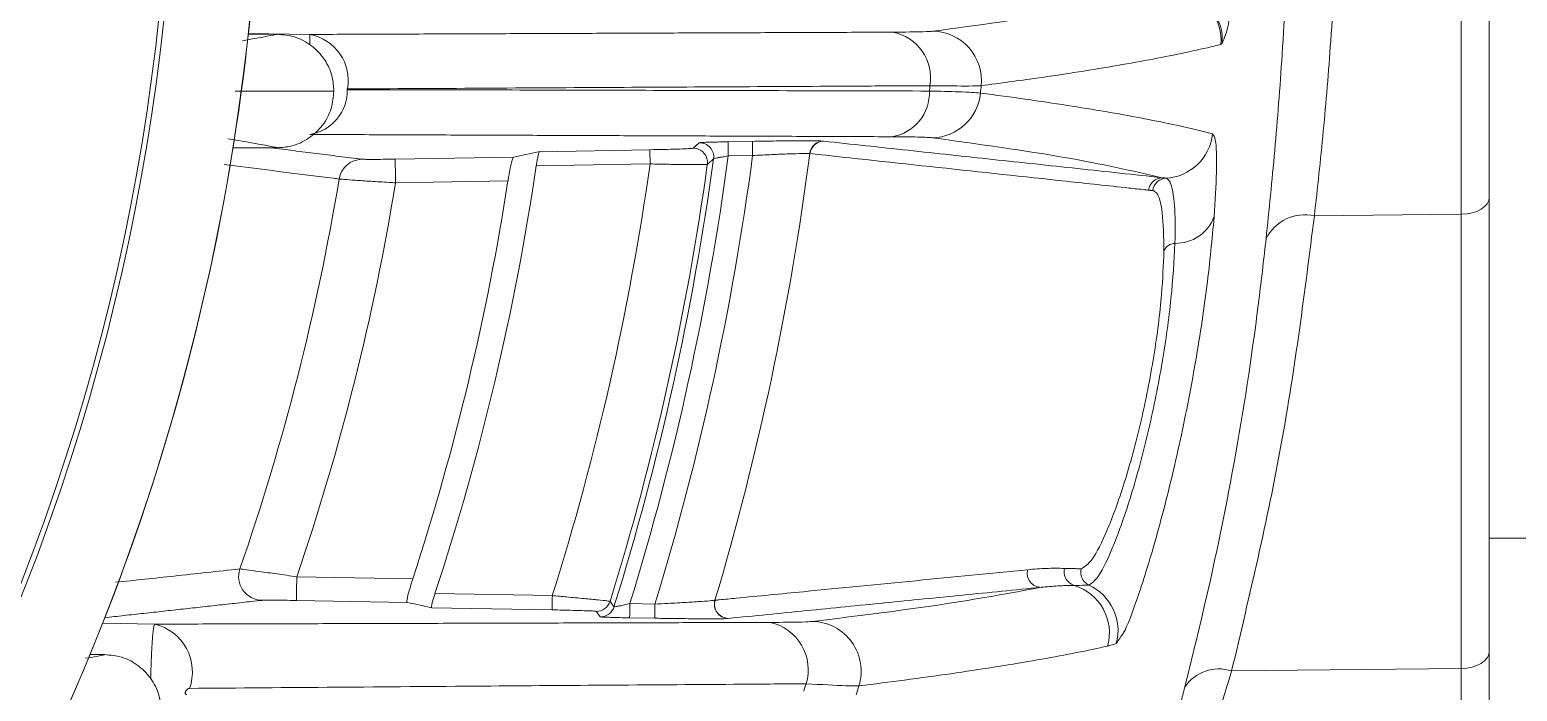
# Model space of a CAD drawing. Extents: x 2 to 136, y 1 to 99.
# Drawn here: x 131.004 to 132.576, y 44.336 to 45.035 of the extents above; entities that cross this region are included whole.
import ezdxf

# ---------------------------------------------------------------- set-up
doc = ezdxf.new("R2010")
doc.units = 0
doc.header["$MEASUREMENT"] = 0
doc.linetypes.add('SLD-Solid', pattern=[0])
doc.layers.add('OBJECT', color=7, linetype='CONTINUOUS')

msp = doc.modelspace()

# ---------------------------------------------------------------- linework, layer by layer
at = {"layer": 'OBJECT', "linetype": 'SLD-Solid', "lineweight": 15}
for p, q in [((132.5171, 44.8397), (132.5171, 45.7403)), ((132.5466, 45.6485), (132.5466, 44.9315)), ((131.2352, 45.03), (131.2655, 45.03)), ((131.3003, 45.0298), (131.2353, 45.0309)), ((132.5466, 44.9315), (132.5466, 44.4974)), ((131.7421, 44.9164), (131.7679, 44.9168)), ((131.219, 44.91), (131.2655, 44.91)), ((131.3904, 44.898), (131.5156, 44.9002)), ((131.5429, 44.9059), (131.6595, 44.908)), ((131.7681, 44.9018), (131.7424, 44.9014)), ((131.6598, 44.893), (131.5395, 44.8909)), ((131.5096, 44.8751), (131.3908, 44.873)), ((132.3618, 44.8381), (132.5171, 44.8397)), ((132.5171, 44.3597), (132.5171, 44.8397)), ((132.5466, 44.4974), (132.7346, 44.4974)), ((132.5466, 44.4974), (132.5466, 44.2811)), ((131.2863, 44.4566), (131.409, 44.4545)), ((131.403, 44.4296), (131.2859, 44.4316)), ((131.4324, 44.4388), (131.5565, 44.4367)), ((131.5562, 44.4217), (131.4288, 44.4239)), ((131.6646, 44.4128), (131.6381, 44.4133)), ((131.6384, 44.4283), (131.6649, 44.4278)), ((131.1361, 44.4066), (131.0812, 44.4075)), ((131.0678, 44.3744), (131.0831, 44.3744)), ((132.2744, 44.3571), (132.5171, 44.3597)), ((132.5171, 44.2395), (132.5171, 44.3597))]:
    msp.add_line(p, q, dxfattribs=at)
at = {"layer": 'OBJECT', "linetype": 'SLD-Solid', "lineweight": 15, "flags": 128}
for points in [[(131.2291, 45.0232), (131.2397, 45.025), (131.249, 45.0267), (131.255, 45.0278), (131.259, 45.0285), (131.2615, 45.029), (131.2631, 45.0293), (131.2642, 45.0296), (131.2648, 45.0297), (131.2652, 45.0298), (131.2655, 45.0299), (131.2656, 45.0299), (131.2657, 45.0299), (131.2657, 45.03), (131.2657, 45.03), (131.2657, 45.03), (131.2657, 45.03), (131.2657, 45.03), (131.2657, 45.03), (131.2656, 45.03), (131.2656, 45.03), (131.2656, 45.03), (131.2656, 45.03), (131.2656, 45.03), (131.2656, 45.03), (131.2655, 45.03), (131.2655, 45.03), (131.2655, 45.03)], [(131.2136, 44.9195), (131.2185, 44.9187), (131.2351, 44.9158), (131.2459, 44.9139), (131.253, 44.9126), (131.2577, 44.9117), (131.2607, 44.9111), (131.2626, 44.9108), (131.2638, 44.9105), (131.2646, 44.9103), (131.2651, 44.9102), (131.2654, 44.9102), (131.2655, 44.9101), (131.2656, 44.9101), (131.2657, 44.91), (131.2657, 44.91), (131.2657, 44.91), (131.2657, 44.91), (131.2657, 44.91), (131.2657, 44.91), (131.2656, 44.91), (131.2656, 44.91), (131.2656, 44.91), (131.2656, 44.91), (131.2656, 44.91), (131.2656, 44.91), (131.2656, 44.91), (131.2655, 44.91), (131.2655, 44.91)], [(131.7424, 44.9014), (131.7423, 44.9043), (131.7423, 44.9071), (131.7422, 44.9096), (131.7422, 44.9119), (131.7422, 44.9138), (131.7421, 44.9152), (131.7421, 44.916), (131.7421, 44.9164)], [(131.7681, 44.9018), (131.7681, 44.9047), (131.768, 44.9075), (131.768, 44.9101), (131.768, 44.9123), (131.7679, 44.9142), (131.7679, 44.9156), (131.7679, 44.9165), (131.7679, 44.9168)], [(131.6598, 44.893), (131.6597, 44.8959), (131.6597, 44.8986), (131.6596, 44.9012), (131.6596, 44.9035), (131.6596, 44.9053), (131.6595, 44.9067), (131.6595, 44.9076), (131.6595, 44.908)], [(131.3908, 44.873), (131.3907, 44.8778), (131.3906, 44.8825), (131.3906, 44.8868), (131.3905, 44.8905), (131.3904, 44.8937), (131.3904, 44.896), (131.3904, 44.8975), (131.3904, 44.898)], [(132.5466, 44.8577), (132.5461, 44.8542), (132.5444, 44.8509), (132.5417, 44.8478), (132.538, 44.8451), (132.5336, 44.8428), (132.5285, 44.8411), (132.5229, 44.8401), (132.5171, 44.8397)], [(131.2863, 44.4566), (131.2863, 44.4518), (131.2862, 44.4472), (131.2861, 44.4429), (131.286, 44.4391), (131.286, 44.436), (131.2859, 44.4337), (131.2859, 44.4322), (131.2859, 44.4316)], [(131.5562, 44.4217), (131.5562, 44.422), (131.5562, 44.4229), (131.5563, 44.4243), (131.5563, 44.4262), (131.5563, 44.4284), (131.5564, 44.431), (131.5564, 44.4338), (131.5565, 44.4367)], [(131.6381, 44.4133), (131.6381, 44.4136), (131.6381, 44.4145), (131.6382, 44.4159), (131.6382, 44.4178), (131.6382, 44.42), (131.6383, 44.4226), (131.6383, 44.4254), (131.6384, 44.4283)], [(131.6646, 44.4128), (131.6646, 44.4131), (131.6646, 44.414), (131.6647, 44.4154), (131.6647, 44.4173), (131.6647, 44.4196), (131.6648, 44.4221), (131.6648, 44.4249), (131.6649, 44.4278)], [(131.0631, 44.3705), (131.0665, 44.3711), (131.0726, 44.3722), (131.0765, 44.3729), (131.079, 44.3734), (131.0807, 44.3737), (131.0817, 44.3739), (131.0824, 44.3741), (131.0828, 44.3742), (131.083, 44.3742), (131.0831, 44.3743), (131.0832, 44.3743), (131.0832, 44.3743), (131.0832, 44.3744), (131.0832, 44.3744), (131.0832, 44.3744), (131.0832, 44.3744), (131.0832, 44.3744), (131.0832, 44.3744), (131.0832, 44.3744), (131.0831, 44.3744), (131.0831, 44.3744), (131.0831, 44.3744), (131.0831, 44.3744), (131.0831, 44.3744), (131.0831, 44.3744), (131.0831, 44.3744)], [(132.5466, 44.3777), (132.5461, 44.3742), (132.5444, 44.3709), (132.5417, 44.3678), (132.538, 44.3651), (132.5336, 44.3628), (132.5285, 44.3611), (132.5229, 44.3601), (132.5171, 44.3597)]]:
    msp.add_lwpolyline(points, dxfattribs=at)
at = {"layer": 'OBJECT', "linetype": 'SLD-Solid', "lineweight": 15}
for centre, radius, start, end in [((128.8466, 45.29), 6.655, 198.09222, 54.2519), ((128.8466, 45.29), 6.555, 288.09222, 53.62018), ((128.8466, 45.29), 6.5028, 288.09222, 53.28068), ((128.8466, 45.29), 6.4944, 288.09222, 53.2251), ((128.8466, 45.29), 6.3069, 288.09222, 51.94112), ((128.8461, 45.2905), 2.3074, 332.557, 27.443), ((128.8461, 45.2905), 2.3128, 332.557, 27.443), ((128.8461, 45.2905), 2.4031, 333.8964, 26.1036), ((128.8461, 45.2905), 2.4032, 333.8964, 0), ((132.2107, 45.0234), 0.0525, 355.5221, 76.2382), ((132.2118, 45.024), 0.0527, 355.9384, 75.4779), ((131.2912, 44.9812), 0.0495, 349.5178, 79.4001), ((131.907, 44.9838), 0.0492, 350.4609, 79.6117), ((131.9575, 44.9808), 0.0525, 354.3248, 88.6355), ((131.2929, 44.9704), 0.0468, 278.9258, 1.2809), ((131.9079, 44.9682), 0.0471, 279.0525, 2.1603), ((128.8466, 45.29), 3.1248, 354.1217, 354.2262), ((131.9568, 44.973), 0.0524, 271.303, 354.3254), ((128.8466, 45.29), 3.1787, 354.1835, 354.3238), ((131.8433, 44.902), 0.015, 91.2971, 172.7839), ((131.8434, 44.902), 0.0149, 91.3832, 172.8731), ((132.202, 44.9303), 0.0525, 273.1692, 353.8867), ((128.8466, 45.29), 2.9217, 342.8461, 352.3564), ((128.8466, 45.29), 2.9472, 342.9894, 352.4317), ((131.7054, 44.8945), 0.015, 352.1502, 90.9742), ((131.712, 44.9003), 0.015, 352.2812, 90.9756), ((128.8466, 45.29), 3.0068, 343.4169, 352.6223), ((128.8466, 45.29), 3.0068, 343.4169, 352.6223), ((131.8289, 44.9072), 0.00335, 262.3797, 263.0523), ((131.3557, 44.873), 0.0249, 91.3023, 170.7641), ((128.8466, 45.29), 2.7223, 341.7801, 351.5688), ((128.8466, 45.29), 2.841, 342.521, 351.9665), ((128.8466, 45.29), 2.901, 342.7691, 352.124), ((128.8466, 45.29), 2.9067, 342.6845, 352.2558), ((128.8466, 45.29), 2.5186, 340.8757, 350.5623), ((128.8466, 45.29), 2.5781, 341.1408, 350.6923), ((128.8466, 45.29), 2.6951, 341.9404, 351.1444), ((132.2014, 44.8634), 0.0149, 91.3828, 173.0016), ((132.2058, 44.863), 0.0149, 93.4368, 173.0157), ((132.2153, 44.8523), 0.0433, 268.844, 339.7684), ((132.3517, 44.7935), 0.0457, 77.2302, 153.7642), ((132.215, 44.7956), 0.0134, 92.1835, 155.932), ((131.2499, 44.4568), 0.025, 161.0723, 268.4992), ((132.0734, 44.4604), 0.015, 165.712, 268.4381), ((132.1124, 44.4619), 0.015, 165.8125, 252.6778), ((132.1298, 44.4615), 0.015, 165.948, 245.0902), ((132.0926, 44.3972), 0.0526, 344.7375, 73.0548), ((132.1017, 44.3999), 0.0526, 344.8981, 65.5338), ((131.6031, 44.4351), 0.015, 269.016, 342.7532), ((131.7427, 44.4276), 0.015, 163.5685, 268.5465), ((131.7428, 44.4276), 0.015, 163.5901, 268.4102), ((131.7282, 44.4315), 0.000362, 70.365, 76.5654), ((131.6073, 44.4293), 0.015, 269.014, 342.6703), ((131.1241, 44.3561), 0.0519, 340.3625, 76.5938), ((131.7757, 44.3584), 0.0512, 343.0942, 77.6072), ((131.8303, 44.3569), 0.0525, 342.7994, 88.5416), ((132.2608, 44.3162), 0.0431, 71.6796, 146.753), ((128.8466, 45.29), 3.1248, 342.2171, 342.3692), ((128.8466, 45.29), 3.1787, 342.4546, 342.636)]:
    msp.add_arc(centre, radius, start, end, dxfattribs=at)
for points, knots in [([(132.3108, 44.8137), (132.3139, 44.8443), (132.3202, 44.9055), (132.3286, 45.0138), (132.3347, 45.1346), (132.3376, 45.2671), (132.3361, 45.4007), (132.3308, 45.5314), (132.322, 45.6559), (132.3145, 45.7295), (132.3108, 45.7663)], [0, 0, 0, 0, 0.109472, 0.218936, 0.348166, 0.477385, 0.607898, 0.738419, 0.869202, 1, 1, 1, 1]), ([(132.3618, 45.7419), (132.3656, 45.7075), (132.3732, 45.6376), (132.3821, 45.5201), (132.3877, 45.3957), (132.3891, 45.2695), (132.3863, 45.1432), (132.38, 45.0289), (132.3715, 44.9256), (132.3651, 44.8674), (132.3618, 44.8381)], [0, 0, 0, 0, 0.128803, 0.261303, 0.390067, 0.522653, 0.650153, 0.78136, 0.889597, 1, 1, 1, 1]), ([(132.2643, 45.5597), (132.2662, 45.5556), (132.2704, 45.5463), (132.2783, 45.5006), (132.2856, 45.4306), (132.2901, 45.3447), (132.2905, 45.2526), (132.2867, 45.1641), (132.2797, 45.0904), (132.2714, 45.0371), (132.2667, 45.0259), (132.2643, 45.0203)], [0, 0, 0, 0, 0.092377, 0.205904, 0.319098, 0.43222, 0.545967, 0.660462, 0.7748, 0.887588, 1, 1, 1, 1]), ([(131.9588, 45.0332), (132.0064, 45.0396), (132.1016, 45.0525), (132.1656, 45.0659), (132.1976, 45.0726)], [0, 0, 0, 0, 0.499843, 1, 1, 1, 1]), ([(131.2655, 45.03), (131.2718, 45.0294), (131.2847, 45.0283), (131.3025, 45.0186), (131.3165, 45.0038), (131.3244, 44.9866), (131.3252, 44.9749), (131.3255, 44.97)], [0, 0, 0, 0, 0.198339, 0.412971, 0.627086, 0.843128, 1, 1, 1, 1]), ([(131.3001, 45.0187), (131.3001, 45.0188), (131.3001, 45.0234), (131.3002, 45.0279), (131.3002, 45.0292), (131.3003, 45.0298)], [0, 0, 0, 0, 0.016331, 0.551211, 1, 1, 1, 1]), ([(131.9158, 45.0322), (131.9285, 45.0323), (131.9495, 45.0325), (131.9561, 45.033), (131.9588, 45.0332)], [0, 0, 0, 0, 0.598724, 1, 1, 1, 1]), ([(132.263, 45.0193), (132.2607, 45.0187), (132.249, 45.0158), (132.2158, 45.0083), (132.1561, 44.997), (132.0823, 44.9853), (132.0296, 44.9783), (132.0098, 44.9756)], [0, 0, 0, 0, 0.038703, 0.193516, 0.503195, 0.812873, 1, 1, 1, 1]), ([(131.3255, 44.97), (131.325, 44.9638), (131.3238, 44.9508), (131.3142, 44.9331), (131.2993, 44.9191), (131.2821, 44.9112), (131.2705, 44.9104), (131.2655, 44.91)], [0, 0, 0, 0, 0.19834, 0.412971, 0.627088, 0.843128, 1, 1, 1, 1]), ([(131.3398, 44.9722), (131.3398, 44.9722), (131.3397, 44.9721), (131.3396, 44.9721), (131.3395, 44.972), (131.3395, 44.9719), (131.3395, 44.9718), (131.3395, 44.9717), (131.3395, 44.9716), (131.3395, 44.9715), (131.3396, 44.9714), (131.3397, 44.9714), (131.3397, 44.9714)], [0, 0, 0, 0, 0.102411, 0.238604, 0.342539, 0.423012, 0.496268, 0.573227, 0.662891, 0.751832, 0.862413, 1, 1, 1, 1]), ([(131.3397, 44.9714), (131.3618, 44.9714), (131.4725, 44.9712), (131.6776, 44.9707), (131.8605, 44.9702), (131.9549, 44.97)], [0, 0, 0, 0, 0.107811, 0.539052, 1, 1, 1, 1]), ([(131.9555, 44.9756), (131.9334, 44.9755), (131.8229, 44.9749), (131.6178, 44.9738), (131.4345, 44.9727), (131.3398, 44.9722)], [0, 0, 0, 0, 0.107776, 0.53888, 1, 1, 1, 1]), ([(131.9549, 44.97), (131.9661, 44.9697), (131.9936, 44.969), (132.0032, 44.9683), (132.009, 44.9679)], [0, 0, 0, 0, 0.40408, 1, 1, 1, 1]), ([(132.0098, 44.9756), (132.0064, 44.9755), (131.9981, 44.9751), (131.9715, 44.9754), (131.9555, 44.9756)], [0, 0, 0, 0, 0.401356, 1, 1, 1, 1]), ([(132.009, 44.9679), (132.0131, 44.9673), (132.0335, 44.9646), (132.0839, 44.9576), (132.1529, 44.9466), (132.2131, 44.9349), (132.243, 44.9275), (132.2542, 44.9247)], [0, 0, 0, 0, 0.038714, 0.19357, 0.503334, 0.813098, 1, 1, 1, 1]), ([(131.7117, 44.9153), (131.7121, 44.9154), (131.7129, 44.9155), (131.7182, 44.9158), (131.726, 44.916), (131.7344, 44.9162), (131.74, 44.9163), (131.7421, 44.9164)], [0, 0, 0, 0, 0.21433, 0.428596, 0.644338, 0.862554, 1, 1, 1, 1]), ([(131.7679, 44.9168), (131.7765, 44.917), (131.7936, 44.9172), (131.8164, 44.9174), (131.8336, 44.9174), (131.8411, 44.9172), (131.8427, 44.917), (131.843, 44.917)], [0, 0, 0, 0, 0.235162, 0.47038, 0.704014, 0.935104, 1, 1, 1, 1]), ([(131.958, 44.9207), (131.9535, 44.921), (131.9459, 44.9215), (131.9241, 44.9216), (131.9153, 44.9217)], [0, 0, 0, 0, 0.595825, 1, 1, 1, 1]), ([(132.201, 44.8784), (132.1694, 44.8856), (132.1062, 44.9), (132.0074, 44.9138), (131.958, 44.9207)], [0, 0, 0, 0, 0.499822, 1, 1, 1, 1]), ([(132.2542, 44.9247), (132.2553, 44.9232), (132.258, 44.9193), (132.2592, 44.8906), (132.257, 44.8538), (132.2559, 44.8373)], [0, 0, 0, 0, 0.257997, 0.666581, 1, 1, 1, 1]), ([(131.5156, 44.9002), (131.5153, 44.8999), (131.5147, 44.8992), (131.5134, 44.8947), (131.5119, 44.8883), (131.5106, 44.8813), (131.5099, 44.8768), (131.5096, 44.8751)], [0, 0, 0, 0, 0.215815, 0.431524, 0.64986, 0.870923, 1, 1, 1, 1]), ([(131.5429, 44.9059), (131.5425, 44.9058), (131.5334, 44.9039), (131.5243, 44.902), (131.5156, 44.9002)], [0, 0, 0, 0, 0.049073, 1, 1, 1, 1]), ([(131.5395, 44.8909), (131.5397, 44.8926), (131.5403, 44.896), (131.5412, 44.9006), (131.542, 44.904), (131.5426, 44.9057), (131.5429, 44.9058), (131.5429, 44.9059)], [0, 0, 0, 0, 0.220986, 0.441921, 0.663505, 0.883737, 1, 1, 1, 1]), ([(131.6595, 44.908), (131.6647, 44.9081), (131.675, 44.9082), (131.6888, 44.9086), (131.6992, 44.909), (131.7043, 44.9093), (131.7049, 44.9095), (131.7052, 44.9095)], [0, 0, 0, 0, 0.22067, 0.441364, 0.661096, 0.8784, 1, 1, 1, 1]), ([(131.7424, 44.9014), (131.7413, 44.9012), (131.7385, 44.9007), (131.7342, 44.9), (131.7302, 44.8992), (131.7275, 44.8986), (131.727, 44.8984), (131.7268, 44.8983)], [0, 0, 0, 0, 0.139291, 0.360039, 0.576556, 0.78923, 1, 1, 1, 1]), ([(131.8285, 44.9039), (131.8282, 44.9039), (131.827, 44.904), (131.8209, 44.904), (131.8072, 44.9036), (131.7888, 44.9029), (131.775, 44.9022), (131.7681, 44.9018)], [0, 0, 0, 0, 0.064712, 0.295241, 0.528664, 0.764159, 1, 1, 1, 1]), ([(132.1865, 44.8652), (132.1851, 44.8654), (132.1783, 44.8661), (132.1493, 44.8693), (132.0313, 44.882), (131.9189, 44.8941), (131.8285, 44.9039)], [0, 0, 0, 0, 0.011559, 0.057797, 0.242748, 1, 1, 1, 1]), ([(131.3311, 44.877), (131.3291, 44.8773), (131.319, 44.8785), (131.2785, 44.8836), (131.24, 44.8885), (131.2095, 44.8923)], [0, 0, 0, 0, 0.04977, 0.248848, 1, 1, 1, 1]), ([(131.3551, 44.8979), (131.356, 44.8979), (131.3577, 44.8978), (131.3649, 44.8977), (131.3746, 44.8978), (131.3837, 44.8979), (131.389, 44.898), (131.3904, 44.898)], [0, 0, 0, 0, 0.228246, 0.456429, 0.686431, 0.92011, 1, 1, 1, 1]), ([(131.7203, 44.8925), (131.72, 44.8924), (131.7192, 44.8923), (131.7124, 44.8922), (131.6987, 44.8923), (131.6804, 44.8925), (131.6666, 44.8928), (131.6598, 44.893)], [0, 0, 0, 0, 0.121949, 0.339677, 0.559459, 0.779839, 1, 1, 1, 1]), ([(131.7268, 44.8983), (131.7266, 44.8981), (131.7256, 44.8972), (131.7234, 44.8953), (131.7215, 44.8935), (131.7203, 44.8925)], [0, 0, 0, 0, 0.091904, 0.459521, 1, 1, 1, 1]), ([(131.3908, 44.873), (131.3885, 44.8732), (131.3795, 44.8737), (131.3641, 44.8746), (131.3476, 44.8757), (131.3355, 44.8766), (131.3326, 44.8769), (131.3311, 44.877)], [0, 0, 0, 0, 0.07947, 0.312171, 0.541917, 0.770648, 1, 1, 1, 1]), ([(132.2049, 44.8779), (132.2061, 44.8773), (132.21, 44.8753), (132.214, 44.8569), (132.215, 44.8288), (132.2145, 44.8117), (132.2145, 44.809)], [0, 0, 0, 0, 0.18435, 0.592455, 0.935104, 1, 1, 1, 1]), ([(132.2028, 44.8011), (132.2025, 44.8157), (132.2019, 44.8451), (132.1966, 44.8624), (132.1923, 44.8642), (132.191, 44.8648)], [0, 0, 0, 0, 0.407206, 0.815573, 1, 1, 1, 1]), ([(132.2559, 44.8373), (132.2537, 44.8135), (132.2493, 44.7659), (132.2358, 44.6777), (132.218, 44.5882), (132.1968, 44.5035), (132.1764, 44.4371), (132.1631, 44.4015), (132.1594, 44.3963), (132.159, 44.3958)], [0, 0, 0, 0, 0.157467, 0.315389, 0.476678, 0.642252, 0.811196, 0.979646, 1, 1, 1, 1]), ([(132.3618, 44.8381), (132.3516, 44.7576), (132.3312, 44.5963), (132.2933, 44.437), (132.2744, 44.3571)], [0, 0, 0, 0, 0.499153, 1, 1, 1, 1]), ([(132.2145, 44.809), (132.2134, 44.7903), (132.2114, 44.7528), (132.2016, 44.6828), (132.1873, 44.6114), (132.1693, 44.544), (132.1502, 44.4892), (132.1335, 44.4543), (132.1266, 44.4499), (132.1235, 44.4478)], [0, 0, 0, 0, 0.139379, 0.278907, 0.421164, 0.56816, 0.719788, 0.872643, 1, 1, 1, 1]), ([(132.2248, 44.3399), (132.2316, 44.3673), (132.2656, 44.5044), (132.2936, 44.6627), (132.3085, 44.7938), (132.3108, 44.8137)], [0, 0, 0, 0, 0.174851, 0.874798, 1, 1, 1, 1]), ([(132.1153, 44.4651), (132.1189, 44.4672), (132.1264, 44.4714), (132.143, 44.5043), (132.1612, 44.5542), (132.1789, 44.6189), (132.1928, 44.6892), (132.201, 44.7534), (132.2022, 44.7863), (132.2028, 44.8011)], [0, 0, 0, 0, 0.140577, 0.28254, 0.431127, 0.583516, 0.734564, 0.880523, 1, 1, 1, 1]), ([(131.0948, 44.4508), (131.1154, 44.453), (131.1595, 44.4577), (131.203, 44.4624), (131.2262, 44.4649)], [0, 0, 0, 0, 0.468399, 1, 1, 1, 1]), ([(131.2262, 44.4649), (131.2263, 44.4649), (131.2274, 44.4648), (131.2326, 44.4642), (131.2462, 44.4623), (131.265, 44.4597), (131.2793, 44.4577), (131.2863, 44.4566)], [0, 0, 0, 0, 0.030176, 0.264821, 0.508607, 0.755072, 1, 1, 1, 1]), ([(131.7284, 44.4318), (131.7299, 44.432), (131.7373, 44.4327), (131.7685, 44.4357), (131.8777, 44.4463), (131.9801, 44.4564), (132.0589, 44.4641)], [0, 0, 0, 0, 0.013409, 0.067044, 0.281584, 1, 1, 1, 1]), ([(132.0589, 44.4641), (132.0655, 44.4647), (132.0786, 44.4658), (132.0914, 44.4656), (132.0978, 44.4655)], [0, 0, 0, 0, 0.500172, 1, 1, 1, 1]), ([(131.409, 44.4545), (131.4081, 44.4516), (131.4063, 44.4459), (131.4041, 44.4383), (131.4029, 44.4327), (131.4026, 44.43), (131.4029, 44.4297), (131.403, 44.4296)], [0, 0, 0, 0, 0.226997, 0.454286, 0.673654, 0.882632, 1, 1, 1, 1]), ([(131.8316, 44.4094), (131.8789, 44.4153), (131.9735, 44.427), (132.0398, 44.4393), (132.073, 44.4455)], [0, 0, 0, 0, 0.49985, 1, 1, 1, 1]), ([(132.1079, 44.4475), (132.1022, 44.4474), (132.0907, 44.4472), (132.0789, 44.446), (132.073, 44.4455)], [0, 0, 0, 0, 0.499804, 1, 1, 1, 1]), ([(132.1235, 44.4478), (132.1191, 44.4477), (132.1139, 44.4475), (132.1087, 44.4475), (132.1079, 44.4475)], [0, 0, 0, 0, 0.856217, 1, 1, 1, 1]), ([(131.2859, 44.4316), (131.2816, 44.4317), (131.273, 44.4318), (131.2615, 44.4319), (131.2531, 44.4319), (131.25, 44.4318), (131.2493, 44.4318), (131.2492, 44.4317)], [0, 0, 0, 0, 0.248005, 0.496164, 0.739036, 0.970364, 1, 1, 1, 1]), ([(131.403, 44.4296), (131.4112, 44.4278), (131.4198, 44.4259), (131.4284, 44.424), (131.4288, 44.4239)], [0, 0, 0, 0, 0.950927, 1, 1, 1, 1]), ([(131.4288, 44.4239), (131.4287, 44.4241), (131.4285, 44.4244), (131.4289, 44.4269), (131.4298, 44.4304), (131.431, 44.4346), (131.432, 44.4375), (131.4324, 44.4388)], [0, 0, 0, 0, 0.203471, 0.406947, 0.611358, 0.822682, 1, 1, 1, 1]), ([(131.5565, 44.4367), (131.5615, 44.4362), (131.5733, 44.4352), (131.5904, 44.4336), (131.6052, 44.4322), (131.6153, 44.4311), (131.6167, 44.4308), (131.6174, 44.4306)], [0, 0, 0, 0, 0.160905, 0.376398, 0.58535, 0.792301, 1, 1, 1, 1]), ([(131.6174, 44.4306), (131.6176, 44.4305), (131.6182, 44.4296), (131.6196, 44.4277), (131.6209, 44.4259), (131.6216, 44.4249)], [0, 0, 0, 0, 0.091916, 0.459578, 1, 1, 1, 1]), ([(131.6649, 44.4278), (131.6695, 44.428), (131.6811, 44.4286), (131.6987, 44.4296), (131.7147, 44.4306), (131.7249, 44.4314), (131.7273, 44.4317), (131.7283, 44.4319)], [0, 0, 0, 0, 0.153394, 0.3894, 0.615821, 0.834853, 1, 1, 1, 1]), ([(131.6029, 44.4201), (131.6023, 44.4202), (131.6012, 44.4204), (131.5935, 44.4207), (131.5821, 44.4211), (131.569, 44.4214), (131.5601, 44.4216), (131.5562, 44.4217)], [0, 0, 0, 0, 0.206012, 0.411915, 0.620925, 0.83766, 1, 1, 1, 1]), ([(131.6381, 44.4133), (131.6345, 44.4133), (131.6273, 44.4135), (131.6177, 44.4137), (131.6107, 44.414), (131.6075, 44.4142), (131.6071, 44.4143), (131.607, 44.4143)], [0, 0, 0, 0, 0.228076, 0.456321, 0.67942, 0.893522, 1, 1, 1, 1]), ([(131.6216, 44.4249), (131.6217, 44.4248), (131.6218, 44.4248), (131.6236, 44.4251), (131.6274, 44.4258), (131.6326, 44.4269), (131.6364, 44.4278), (131.6384, 44.4283)], [0, 0, 0, 0, 0.100991, 0.306176, 0.526918, 0.76088, 1, 1, 1, 1]), ([(131.7423, 44.4126), (131.7411, 44.4125), (131.7382, 44.4123), (131.7257, 44.4122), (131.7061, 44.4123), (131.6846, 44.4125), (131.6702, 44.4127), (131.6646, 44.4128)], [0, 0, 0, 0, 0.16686, 0.387147, 0.613389, 0.84791, 1, 1, 1, 1]), ([(131.1319, 44.3488), (131.132, 44.3517), (131.1322, 44.3607), (131.1328, 44.3755), (131.1335, 44.3868), (131.1343, 44.397), (131.1351, 44.4046), (131.1358, 44.406), (131.1361, 44.4066)], [0, 0, 0, 0, 0.098091, 0.303941, 0.516246, 0.558581, 0.807382, 1, 1, 1, 1]), ([(131.7866, 44.4084), (131.7995, 44.4085), (131.8215, 44.4086), (131.8287, 44.4092), (131.8316, 44.4094)], [0, 0, 0, 0, 0.585128, 1, 1, 1, 1]), ([(132.1433, 44.3834), (132.1407, 44.3828), (132.1276, 44.3799), (132.0907, 44.3724), (132.0248, 44.361), (131.9484, 44.3499), (131.8968, 44.3434), (131.8805, 44.3413)], [0, 0, 0, 0, 0.040495, 0.202477, 0.526502, 0.850526, 1, 1, 1, 1]), ([(132.1525, 44.3862), (132.1499, 44.3853), (132.1468, 44.3842), (132.1438, 44.3835), (132.1433, 44.3834)], [0, 0, 0, 0, 0.852454, 1, 1, 1, 1]), ([(131.0831, 44.3744), (131.0893, 44.3738), (131.1023, 44.3727), (131.12, 44.363), (131.134, 44.3481), (131.1419, 44.331), (131.1427, 44.3193), (131.1431, 44.3144)], [0, 0, 0, 0, 0.19834, 0.412974, 0.627091, 0.843128, 1, 1, 1, 1]), ([(131.1729, 44.3387), (131.1726, 44.3386), (131.1718, 44.3385), (131.1706, 44.3378), (131.1696, 44.3368), (131.169, 44.3359), (131.1686, 44.335), (131.1684, 44.3342), (131.1684, 44.3334), (131.1687, 44.3327), (131.1693, 44.3322), (131.1698, 44.3321), (131.1701, 44.3321)], [0, 0, 0, 0, 0.111785, 0.308297, 0.405349, 0.512713, 0.582925, 0.649594, 0.723389, 0.79642, 0.884276, 1, 1, 1, 1]), ([(131.8246, 44.3436), (131.8019, 44.3434), (131.6884, 44.3426), (131.4721, 44.3411), (131.2765, 44.3395), (131.1729, 44.3387)], [0, 0, 0, 0, 0.105273, 0.526369, 1, 1, 1, 1]), ([(131.8805, 44.3413), (131.8768, 44.3413), (131.868, 44.3413), (131.8406, 44.3427), (131.8246, 44.3436)], [0, 0, 0, 0, 0.415675, 1, 1, 1, 1])]:
    msp.add_open_spline(points, degree=3, knots=knots, dxfattribs=at)
for points in [[(131.3003, 45.0298), (131.9158, 45.0322)], [(132.2643, 45.0203), (132.263, 45.0193)], [(131.3255, 44.97), (131.2211, 44.97)], [(131.9153, 44.9217), (131.3002, 44.9241)], [(131.843, 44.917), (132.201, 44.8784)], [(131.2592, 44.91), (131.3551, 44.8979)], [(131.7052, 44.9095), (131.7117, 44.9153)], [(132.201, 44.8784), (132.2049, 44.8779)], [(132.191, 44.8648), (132.1865, 44.8652)], [(132.0978, 44.4655), (132.1153, 44.4651)], [(132.073, 44.4455), (131.7423, 44.4126)], [(131.2492, 44.4317), (131.0832, 44.4134)], [(131.607, 44.4143), (131.6029, 44.4201)], [(131.1361, 44.4066), (131.7866, 44.4084)], [(132.159, 44.3958), (132.1525, 44.3862)], [(132.2744, 44.3571), (132.2569, 44.3)], [(132.2076, 44.2739), (132.2248, 44.3399)]]:
    msp.add_open_spline(points, degree=1, dxfattribs=at)

doc.saveas('drawing.dxf')
